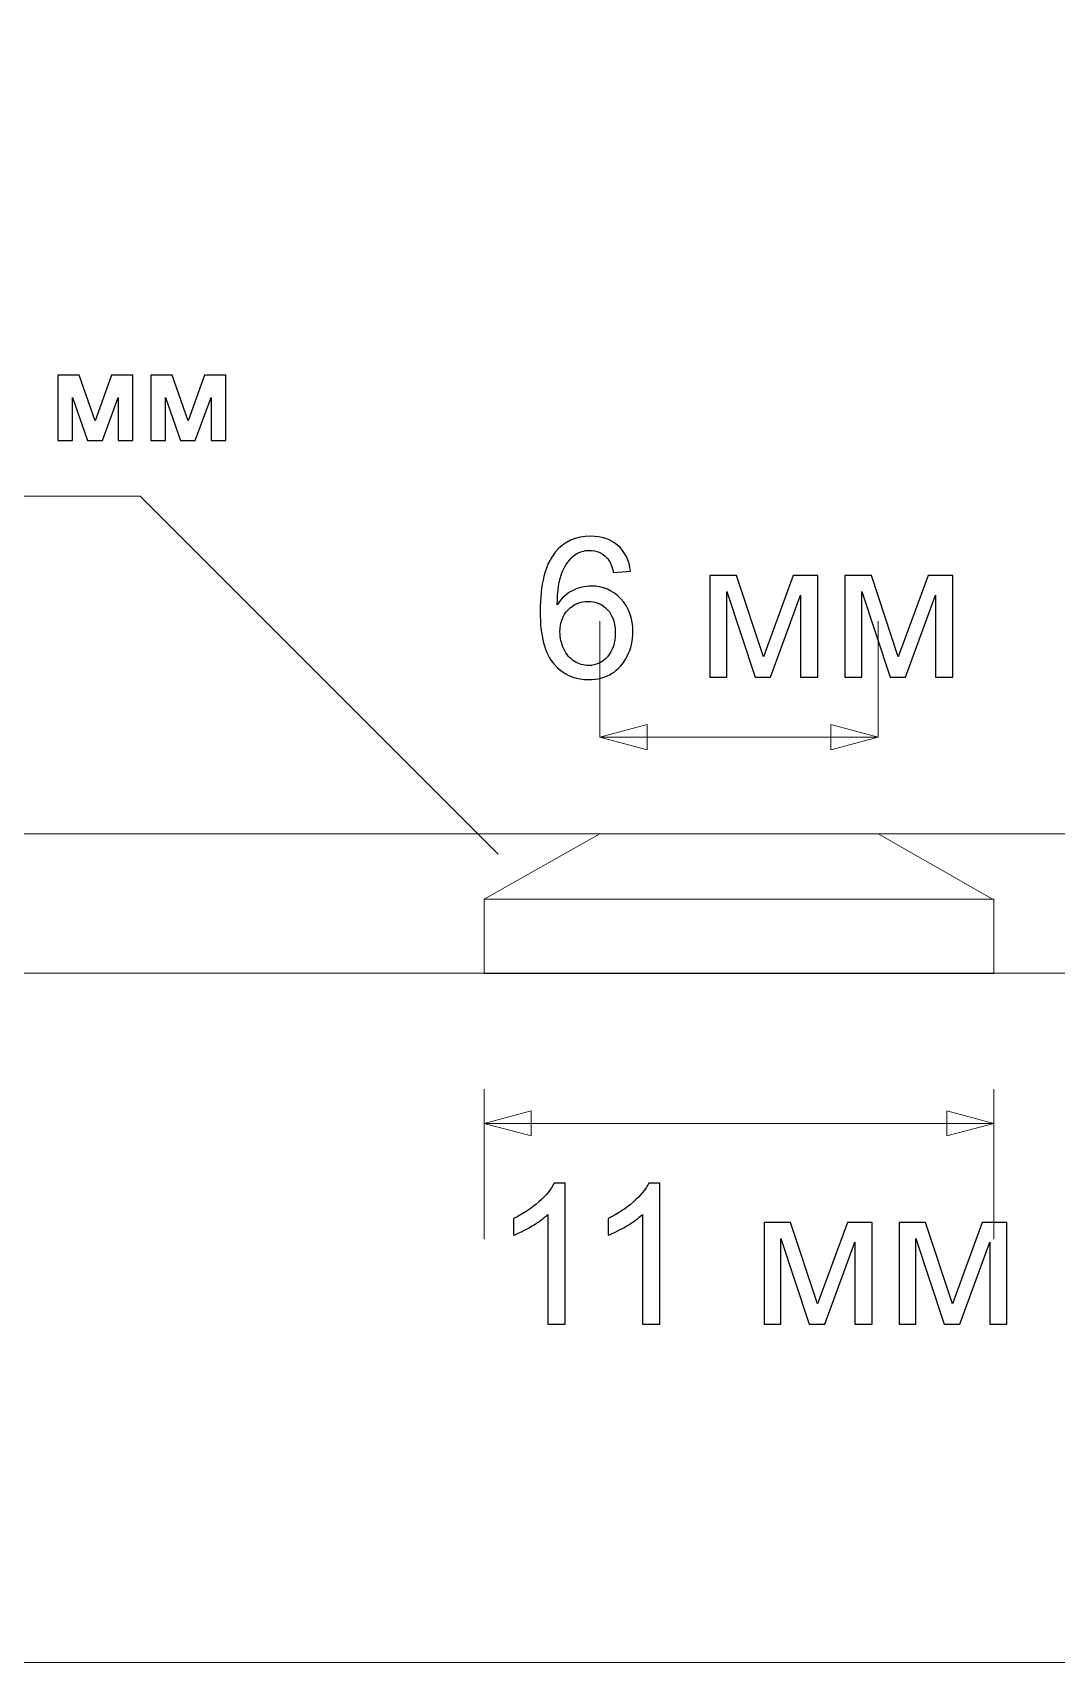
# Model space of a CAD drawing. Header units: centimetres. Extents: x -84 to 84, y -59 to 59.
# Drawn here: x -59.707 to -57.499, y -43.829 to -40.312 of the extents above; entities that cross this region are included whole.
import ezdxf

# ---------------------------------------------------------------- set-up
doc = ezdxf.new("R2010")
doc.units = ezdxf.units.CM
doc.header["$MEASUREMENT"] = 0
doc.layers.add('layer 1', color=7, linetype='Continuous')

msp = doc.modelspace()

# ---------------------------------------------------------------- linework, layer by layer
at = {"layer": 'layer 1', "color": 250, "lineweight": 20}
msp.add_open_spline([(69.88936, -40.77984), (70.99289, -39.2587), (71.50885, -38.55168), (72.613, -37.02968), (72.613, -37.02968), (72.77094, -36.81196), (72.89012, -36.79535), (72.94823, -36.83316), (72.94823, -36.83316), (73.01214, -36.88393), (73.00004, -37.00706), (72.85093, -37.2126), (72.85093, -37.2126), (72.85093, -37.2126), (70.13043, -40.95844), (70.13043, -40.95844), (70.13043, -40.95844), (70.13043, -40.95844), (70.12801, -40.95668), (70.12801, -40.95668), (70.12801, -40.95668), (69.49025, -41.81527), (68.50593, -42.36796), (67.31672, -42.34152), (67.31672, -42.34152), (67.31672, -42.34152), (-73.66862, -42.34152), (-73.66862, -42.34152), (-73.66862, -42.34152), (-73.95708, -42.34152), (-74.18329, -42.32763), (-74.18329, -42.20146), (-74.18329, -42.20146), (-74.18329, -42.06525), (-73.97313, -42.0411), (-73.69688, -42.0411), (-73.69688, -42.0411), (-73.69688, -42.0411), (67.31672, -42.0411), (67.31672, -42.0411), (67.31672, -42.0411), (67.31672, -42.0411), (67.3846, -42.03998), (67.3846, -42.03998), (67.3846, -42.03998), (68.50203, -42.02154), (69.27938, -41.5315), (69.883, -40.77522), (69.883, -40.77522), (69.883, -40.77522), (69.88936, -40.77984), (69.88936, -40.77984)], degree=3, knots=[0, 0, 0, 0, 0.0714286, 0.0714286, 0.0714286, 0.0714286, 0.1428571, 0.1428571, 0.1428571, 0.1428571, 0.2142857, 0.2142857, 0.2142857, 0.2142857, 0.2857143, 0.2857143, 0.2857143, 0.2857143, 0.3571429, 0.3571429, 0.3571429, 0.3571429, 0.4285714, 0.4285714, 0.4285714, 0.4285714, 0.5, 0.5, 0.5, 0.5, 0.5714286, 0.5714286, 0.5714286, 0.5714286, 0.6428571, 0.6428571, 0.6428571, 0.6428571, 0.7142857, 0.7142857, 0.7142857, 0.7142857, 0.7857143, 0.7857143, 0.7857143, 0.7857143, 0.8571429, 0.8571429, 0.8571429, 0.8571429, 1, 1, 1, 1], dxfattribs=at)
at = {"layer": 'layer 1', "color": 155}
for points, knots in [([(-59.65257, -41.05169), (-59.65257, -41.05169), (-59.60625, -41.05169), (-59.60625, -41.05169), (-59.60625, -41.05169), (-59.60625, -41.05169), (-59.57172, -41.14964), (-59.57172, -41.14964), (-59.57172, -41.14964), (-59.57172, -41.14964), (-59.53661, -41.05169), (-59.53661, -41.05169), (-59.53661, -41.05169), (-59.53661, -41.05169), (-59.49061, -41.05169), (-59.49061, -41.05169), (-59.49061, -41.05169), (-59.49061, -41.05169), (-59.49061, -41.19225), (-59.49061, -41.19225), (-59.49061, -41.19225), (-59.49061, -41.19225), (-59.5223, -41.19225), (-59.5223, -41.19225), (-59.5223, -41.19225), (-59.5223, -41.19225), (-59.5223, -41.09972), (-59.5223, -41.09972), (-59.5223, -41.09972), (-59.5223, -41.09972), (-59.55633, -41.19225), (-59.55633, -41.19225), (-59.55633, -41.19225), (-59.55633, -41.19225), (-59.58824, -41.19225), (-59.58824, -41.19225), (-59.58824, -41.19225), (-59.58824, -41.19225), (-59.62088, -41.09972), (-59.62088, -41.09972), (-59.62088, -41.09972), (-59.62088, -41.09972), (-59.62088, -41.19225), (-59.62088, -41.19225), (-59.62088, -41.19225), (-59.62088, -41.19225), (-59.65257, -41.19225), (-59.65257, -41.19225), (-59.65257, -41.19225), (-59.65257, -41.19225), (-59.65257, -41.05169), (-59.65257, -41.05169)], [0, 0, 0, 0, 0.0714286, 0.0714286, 0.0714286, 0.0714286, 0.1428571, 0.1428571, 0.1428571, 0.1428571, 0.2142857, 0.2142857, 0.2142857, 0.2142857, 0.2857143, 0.2857143, 0.2857143, 0.2857143, 0.3571429, 0.3571429, 0.3571429, 0.3571429, 0.4285714, 0.4285714, 0.4285714, 0.4285714, 0.5, 0.5, 0.5, 0.5, 0.5714286, 0.5714286, 0.5714286, 0.5714286, 0.6428571, 0.6428571, 0.6428571, 0.6428571, 0.7142857, 0.7142857, 0.7142857, 0.7142857, 0.7857143, 0.7857143, 0.7857143, 0.7857143, 0.8571429, 0.8571429, 0.8571429, 0.8571429, 1, 1, 1, 1]), ([(-59.45225, -41.05169), (-59.45225, -41.05169), (-59.40593, -41.05169), (-59.40593, -41.05169), (-59.40593, -41.05169), (-59.40593, -41.05169), (-59.3714, -41.14964), (-59.3714, -41.14964), (-59.3714, -41.14964), (-59.3714, -41.14964), (-59.33629, -41.05169), (-59.33629, -41.05169), (-59.33629, -41.05169), (-59.33629, -41.05169), (-59.29029, -41.05169), (-59.29029, -41.05169), (-59.29029, -41.05169), (-59.29029, -41.05169), (-59.29029, -41.19225), (-59.29029, -41.19225), (-59.29029, -41.19225), (-59.29029, -41.19225), (-59.32198, -41.19225), (-59.32198, -41.19225), (-59.32198, -41.19225), (-59.32198, -41.19225), (-59.32198, -41.09972), (-59.32198, -41.09972), (-59.32198, -41.09972), (-59.32198, -41.09972), (-59.35601, -41.19225), (-59.35601, -41.19225), (-59.35601, -41.19225), (-59.35601, -41.19225), (-59.38792, -41.19225), (-59.38792, -41.19225), (-59.38792, -41.19225), (-59.38792, -41.19225), (-59.42056, -41.09972), (-59.42056, -41.09972), (-59.42056, -41.09972), (-59.42056, -41.09972), (-59.42056, -41.19225), (-59.42056, -41.19225), (-59.42056, -41.19225), (-59.42056, -41.19225), (-59.45225, -41.19225), (-59.45225, -41.19225), (-59.45225, -41.19225), (-59.45225, -41.19225), (-59.45225, -41.05169), (-59.45225, -41.05169)], [0, 0, 0, 0, 0.0714286, 0.0714286, 0.0714286, 0.0714286, 0.1428571, 0.1428571, 0.1428571, 0.1428571, 0.2142857, 0.2142857, 0.2142857, 0.2142857, 0.2857143, 0.2857143, 0.2857143, 0.2857143, 0.3571429, 0.3571429, 0.3571429, 0.3571429, 0.4285714, 0.4285714, 0.4285714, 0.4285714, 0.5, 0.5, 0.5, 0.5, 0.5714286, 0.5714286, 0.5714286, 0.5714286, 0.6428571, 0.6428571, 0.6428571, 0.6428571, 0.7142857, 0.7142857, 0.7142857, 0.7142857, 0.7857143, 0.7857143, 0.7857143, 0.7857143, 0.8571429, 0.8571429, 0.8571429, 0.8571429, 1, 1, 1, 1]), ([(-58.4171, -41.47435), (-58.4171, -41.47435), (-58.45393, -41.47731), (-58.45393, -41.47731), (-58.45393, -41.47731), (-58.45724, -41.46271), (-58.46197, -41.45205), (-58.46811, -41.44542), (-58.46811, -41.44542), (-58.4782, -41.43477), (-58.49069, -41.42948), (-58.5055, -41.42948), (-58.5055, -41.42948), (-58.51743, -41.42948), (-58.52801, -41.43279), (-58.53711, -41.43942), (-58.53711, -41.43942), (-58.54882, -41.44796), (-58.558, -41.46038), (-58.56484, -41.47675), (-58.56484, -41.47675), (-58.57161, -41.49319), (-58.57514, -41.51654), (-58.57542, -41.54681), (-58.57542, -41.54681), (-58.56646, -41.53319), (-58.55546, -41.52303), (-58.54247, -41.51647), (-58.54247, -41.51647), (-58.52949, -41.50984), (-58.51595, -41.50652), (-58.50169, -41.50652), (-58.50169, -41.50652), (-58.47686, -41.50652), (-58.45569, -41.51569), (-58.43819, -41.53397), (-58.43819, -41.53397), (-58.42077, -41.55224), (-58.41202, -41.57581), (-58.41202, -41.6048), (-58.41202, -41.6048), (-58.41202, -41.62385), (-58.41611, -41.64149), (-58.42429, -41.65786), (-58.42429, -41.65786), (-58.43255, -41.67423), (-58.44377, -41.68672), (-58.45816, -41.6954), (-58.45816, -41.6954), (-58.47248, -41.70408), (-58.48878, -41.70845), (-58.50699, -41.70845), (-58.50699, -41.70845), (-58.53796, -41.70845), (-58.56329, -41.69702), (-58.5829, -41.67423), (-58.5829, -41.67423), (-58.60245, -41.65144), (-58.61225, -41.61384), (-58.61225, -41.56148), (-58.61225, -41.56148), (-58.61225, -41.50292), (-58.60139, -41.46031), (-58.57973, -41.43371), (-58.57973, -41.43371), (-58.56082, -41.41057), (-58.53535, -41.399), (-58.50325, -41.399), (-58.50325, -41.399), (-58.4794, -41.399), (-58.45978, -41.4057), (-58.44454, -41.41903), (-58.44454, -41.41903), (-58.4293, -41.43237), (-58.42013, -41.45078), (-58.4171, -41.47435)], [0, 0, 0, 0, 0.05, 0.05, 0.05, 0.05, 0.1, 0.1, 0.1, 0.1, 0.15, 0.15, 0.15, 0.15, 0.2, 0.2, 0.2, 0.2, 0.25, 0.25, 0.25, 0.25, 0.3, 0.3, 0.3, 0.3, 0.35, 0.35, 0.35, 0.35, 0.4, 0.4, 0.4, 0.4, 0.45, 0.45, 0.45, 0.45, 0.5, 0.5, 0.5, 0.5, 0.55, 0.55, 0.55, 0.55, 0.6, 0.6, 0.6, 0.6, 0.65, 0.65, 0.65, 0.65, 0.7, 0.7, 0.7, 0.7, 0.75, 0.75, 0.75, 0.75, 0.8, 0.8, 0.8, 0.8, 0.85, 0.85, 0.85, 0.85, 0.9, 0.9, 0.9, 0.9, 1, 1, 1, 1]), ([(-58.24607, -41.48366), (-58.24607, -41.48366), (-58.18878, -41.48366), (-58.18878, -41.48366), (-58.18878, -41.48366), (-58.18878, -41.48366), (-58.13071, -41.65948), (-58.13071, -41.65948), (-58.13071, -41.65948), (-58.13071, -41.65948), (-58.06644, -41.48366), (-58.06644, -41.48366), (-58.06644, -41.48366), (-58.06644, -41.48366), (-58.01324, -41.48366), (-58.01324, -41.48366), (-58.01324, -41.48366), (-58.01324, -41.48366), (-58.01324, -41.70337), (-58.01324, -41.70337), (-58.01324, -41.70337), (-58.01324, -41.70337), (-58.05049, -41.70337), (-58.05049, -41.70337), (-58.05049, -41.70337), (-58.05049, -41.70337), (-58.05049, -41.52649), (-58.05049, -41.52649), (-58.05049, -41.52649), (-58.05049, -41.52649), (-58.11519, -41.70337), (-58.11519, -41.70337), (-58.11519, -41.70337), (-58.11519, -41.70337), (-58.14849, -41.70337), (-58.14849, -41.70337), (-58.14849, -41.70337), (-58.14849, -41.70337), (-58.20966, -41.51802), (-58.20966, -41.51802), (-58.20966, -41.51802), (-58.20966, -41.51802), (-58.20966, -41.70337), (-58.20966, -41.70337), (-58.20966, -41.70337), (-58.20966, -41.70337), (-58.24607, -41.70337), (-58.24607, -41.70337), (-58.24607, -41.70337), (-58.24607, -41.70337), (-58.24607, -41.48366), (-58.24607, -41.48366)], [0, 0, 0, 0, 0.0714286, 0.0714286, 0.0714286, 0.0714286, 0.1428571, 0.1428571, 0.1428571, 0.1428571, 0.2142857, 0.2142857, 0.2142857, 0.2142857, 0.2857143, 0.2857143, 0.2857143, 0.2857143, 0.3571429, 0.3571429, 0.3571429, 0.3571429, 0.4285714, 0.4285714, 0.4285714, 0.4285714, 0.5, 0.5, 0.5, 0.5, 0.5714286, 0.5714286, 0.5714286, 0.5714286, 0.6428571, 0.6428571, 0.6428571, 0.6428571, 0.7142857, 0.7142857, 0.7142857, 0.7142857, 0.7857143, 0.7857143, 0.7857143, 0.7857143, 0.8571429, 0.8571429, 0.8571429, 0.8571429, 1, 1, 1, 1]), ([(-57.95503, -41.48366), (-57.95503, -41.48366), (-57.89774, -41.48366), (-57.89774, -41.48366), (-57.89774, -41.48366), (-57.89774, -41.48366), (-57.83967, -41.65948), (-57.83967, -41.65948), (-57.83967, -41.65948), (-57.83967, -41.65948), (-57.7754, -41.48366), (-57.7754, -41.48366), (-57.7754, -41.48366), (-57.7754, -41.48366), (-57.7222, -41.48366), (-57.7222, -41.48366), (-57.7222, -41.48366), (-57.7222, -41.48366), (-57.7222, -41.70337), (-57.7222, -41.70337), (-57.7222, -41.70337), (-57.7222, -41.70337), (-57.75945, -41.70337), (-57.75945, -41.70337), (-57.75945, -41.70337), (-57.75945, -41.70337), (-57.75945, -41.52649), (-57.75945, -41.52649), (-57.75945, -41.52649), (-57.75945, -41.52649), (-57.82415, -41.70337), (-57.82415, -41.70337), (-57.82415, -41.70337), (-57.82415, -41.70337), (-57.85745, -41.70337), (-57.85745, -41.70337), (-57.85745, -41.70337), (-57.85745, -41.70337), (-57.91862, -41.51802), (-57.91862, -41.51802), (-57.91862, -41.51802), (-57.91862, -41.51802), (-57.91862, -41.70337), (-57.91862, -41.70337), (-57.91862, -41.70337), (-57.91862, -41.70337), (-57.95503, -41.70337), (-57.95503, -41.70337), (-57.95503, -41.70337), (-57.95503, -41.70337), (-57.95503, -41.48366), (-57.95503, -41.48366)], [0, 0, 0, 0, 0.0714286, 0.0714286, 0.0714286, 0.0714286, 0.1428571, 0.1428571, 0.1428571, 0.1428571, 0.2142857, 0.2142857, 0.2142857, 0.2142857, 0.2857143, 0.2857143, 0.2857143, 0.2857143, 0.3571429, 0.3571429, 0.3571429, 0.3571429, 0.4285714, 0.4285714, 0.4285714, 0.4285714, 0.5, 0.5, 0.5, 0.5, 0.5714286, 0.5714286, 0.5714286, 0.5714286, 0.6428571, 0.6428571, 0.6428571, 0.6428571, 0.7142857, 0.7142857, 0.7142857, 0.7142857, 0.7857143, 0.7857143, 0.7857143, 0.7857143, 0.8571429, 0.8571429, 0.8571429, 0.8571429, 1, 1, 1, 1]), ([(-58.5695, -41.60516), (-58.5695, -41.618), (-58.56675, -41.63028), (-58.56131, -41.64199), (-58.56131, -41.64199), (-58.55588, -41.6537), (-58.54826, -41.66259), (-58.53859, -41.66873), (-58.53859, -41.66873), (-58.52886, -41.67487), (-58.51856, -41.67797), (-58.50762, -41.67797), (-58.50762, -41.67797), (-58.49175, -41.67797), (-58.4782, -41.67162), (-58.46698, -41.65892), (-58.46698, -41.65892), (-58.45576, -41.64622), (-58.45012, -41.62901), (-58.45012, -41.6072), (-58.45012, -41.6072), (-58.45012, -41.58625), (-58.45569, -41.56974), (-58.46677, -41.55767), (-58.46677, -41.55767), (-58.47785, -41.54561), (-58.49196, -41.53954), (-58.5091, -41.53954), (-58.5091, -41.53954), (-58.52589, -41.53954), (-58.54022, -41.54561), (-58.55193, -41.55767), (-58.55193, -41.55767), (-58.56364, -41.56974), (-58.5695, -41.58554), (-58.5695, -41.60516)], [0, 0, 0, 0, 0.1, 0.1, 0.1, 0.1, 0.2, 0.2, 0.2, 0.2, 0.3, 0.3, 0.3, 0.3, 0.4, 0.4, 0.4, 0.4, 0.5, 0.5, 0.5, 0.5, 0.6, 0.6, 0.6, 0.6, 0.7, 0.7, 0.7, 0.7, 0.8, 0.8, 0.8, 0.8, 1, 1, 1, 1]), ([(-58.55807, -43.09945), (-58.55807, -43.09945), (-58.59532, -43.09945), (-58.59532, -43.09945), (-58.59532, -43.09945), (-58.59532, -43.09945), (-58.59532, -42.86224), (-58.59532, -42.86224), (-58.59532, -42.86224), (-58.60428, -42.87085), (-58.61607, -42.87939), (-58.6306, -42.88793), (-58.6306, -42.88793), (-58.64514, -42.89646), (-58.65826, -42.90288), (-58.66983, -42.90712), (-58.66983, -42.90712), (-58.66983, -42.90712), (-58.66983, -42.87113), (-58.66983, -42.87113), (-58.66983, -42.87113), (-58.64902, -42.8614), (-58.63081, -42.84954), (-58.61522, -42.83557), (-58.61522, -42.83557), (-58.59963, -42.82167), (-58.58855, -42.8082), (-58.58206, -42.79508), (-58.58206, -42.79508), (-58.58206, -42.79508), (-58.55807, -42.79508), (-58.55807, -42.79508), (-58.55807, -42.79508), (-58.55807, -42.79508), (-58.55807, -43.09945), (-58.55807, -43.09945)], [0, 0, 0, 0, 0.1, 0.1, 0.1, 0.1, 0.2, 0.2, 0.2, 0.2, 0.3, 0.3, 0.3, 0.3, 0.4, 0.4, 0.4, 0.4, 0.5, 0.5, 0.5, 0.5, 0.6, 0.6, 0.6, 0.6, 0.7, 0.7, 0.7, 0.7, 0.8, 0.8, 0.8, 0.8, 1, 1, 1, 1]), ([(-58.35403, -43.09945), (-58.35403, -43.09945), (-58.39128, -43.09945), (-58.39128, -43.09945), (-58.39128, -43.09945), (-58.39128, -43.09945), (-58.39128, -42.86224), (-58.39128, -42.86224), (-58.39128, -42.86224), (-58.40024, -42.87085), (-58.41203, -42.87939), (-58.42656, -42.88793), (-58.42656, -42.88793), (-58.4411, -42.89646), (-58.45422, -42.90288), (-58.46579, -42.90712), (-58.46579, -42.90712), (-58.46579, -42.90712), (-58.46579, -42.87113), (-58.46579, -42.87113), (-58.46579, -42.87113), (-58.44498, -42.8614), (-58.42677, -42.84954), (-58.41118, -42.83557), (-58.41118, -42.83557), (-58.39559, -42.82167), (-58.38451, -42.8082), (-58.37802, -42.79508), (-58.37802, -42.79508), (-58.37802, -42.79508), (-58.35403, -42.79508), (-58.35403, -42.79508), (-58.35403, -42.79508), (-58.35403, -42.79508), (-58.35403, -43.09945), (-58.35403, -43.09945)], [0, 0, 0, 0, 0.1, 0.1, 0.1, 0.1, 0.2, 0.2, 0.2, 0.2, 0.3, 0.3, 0.3, 0.3, 0.4, 0.4, 0.4, 0.4, 0.5, 0.5, 0.5, 0.5, 0.6, 0.6, 0.6, 0.6, 0.7, 0.7, 0.7, 0.7, 0.8, 0.8, 0.8, 0.8, 1, 1, 1, 1]), ([(-58.12924, -42.87974), (-58.12924, -42.87974), (-58.07195, -42.87974), (-58.07195, -42.87974), (-58.07195, -42.87974), (-58.07195, -42.87974), (-58.01388, -43.05556), (-58.01388, -43.05556), (-58.01388, -43.05556), (-58.01388, -43.05556), (-57.94961, -42.87974), (-57.94961, -42.87974), (-57.94961, -42.87974), (-57.94961, -42.87974), (-57.89641, -42.87974), (-57.89641, -42.87974), (-57.89641, -42.87974), (-57.89641, -42.87974), (-57.89641, -43.09945), (-57.89641, -43.09945), (-57.89641, -43.09945), (-57.89641, -43.09945), (-57.93366, -43.09945), (-57.93366, -43.09945), (-57.93366, -43.09945), (-57.93366, -43.09945), (-57.93366, -42.92257), (-57.93366, -42.92257), (-57.93366, -42.92257), (-57.93366, -42.92257), (-57.99836, -43.09945), (-57.99836, -43.09945), (-57.99836, -43.09945), (-57.99836, -43.09945), (-58.03166, -43.09945), (-58.03166, -43.09945), (-58.03166, -43.09945), (-58.03166, -43.09945), (-58.09283, -42.9141), (-58.09283, -42.9141), (-58.09283, -42.9141), (-58.09283, -42.9141), (-58.09283, -43.09945), (-58.09283, -43.09945), (-58.09283, -43.09945), (-58.09283, -43.09945), (-58.12924, -43.09945), (-58.12924, -43.09945), (-58.12924, -43.09945), (-58.12924, -43.09945), (-58.12924, -42.87974), (-58.12924, -42.87974)], [0, 0, 0, 0, 0.0714286, 0.0714286, 0.0714286, 0.0714286, 0.1428571, 0.1428571, 0.1428571, 0.1428571, 0.2142857, 0.2142857, 0.2142857, 0.2142857, 0.2857143, 0.2857143, 0.2857143, 0.2857143, 0.3571429, 0.3571429, 0.3571429, 0.3571429, 0.4285714, 0.4285714, 0.4285714, 0.4285714, 0.5, 0.5, 0.5, 0.5, 0.5714286, 0.5714286, 0.5714286, 0.5714286, 0.6428571, 0.6428571, 0.6428571, 0.6428571, 0.7142857, 0.7142857, 0.7142857, 0.7142857, 0.7857143, 0.7857143, 0.7857143, 0.7857143, 0.8571429, 0.8571429, 0.8571429, 0.8571429, 1, 1, 1, 1]), ([(-57.8382, -42.87974), (-57.8382, -42.87974), (-57.78091, -42.87974), (-57.78091, -42.87974), (-57.78091, -42.87974), (-57.78091, -42.87974), (-57.72284, -43.05556), (-57.72284, -43.05556), (-57.72284, -43.05556), (-57.72284, -43.05556), (-57.65857, -42.87974), (-57.65857, -42.87974), (-57.65857, -42.87974), (-57.65857, -42.87974), (-57.60537, -42.87974), (-57.60537, -42.87974), (-57.60537, -42.87974), (-57.60537, -42.87974), (-57.60537, -43.09945), (-57.60537, -43.09945), (-57.60537, -43.09945), (-57.60537, -43.09945), (-57.64262, -43.09945), (-57.64262, -43.09945), (-57.64262, -43.09945), (-57.64262, -43.09945), (-57.64262, -42.92257), (-57.64262, -42.92257), (-57.64262, -42.92257), (-57.64262, -42.92257), (-57.70732, -43.09945), (-57.70732, -43.09945), (-57.70732, -43.09945), (-57.70732, -43.09945), (-57.74062, -43.09945), (-57.74062, -43.09945), (-57.74062, -43.09945), (-57.74062, -43.09945), (-57.80179, -42.9141), (-57.80179, -42.9141), (-57.80179, -42.9141), (-57.80179, -42.9141), (-57.80179, -43.09945), (-57.80179, -43.09945), (-57.80179, -43.09945), (-57.80179, -43.09945), (-57.8382, -43.09945), (-57.8382, -43.09945), (-57.8382, -43.09945), (-57.8382, -43.09945), (-57.8382, -42.87974), (-57.8382, -42.87974)], [0, 0, 0, 0, 0.0714286, 0.0714286, 0.0714286, 0.0714286, 0.1428571, 0.1428571, 0.1428571, 0.1428571, 0.2142857, 0.2142857, 0.2142857, 0.2142857, 0.2857143, 0.2857143, 0.2857143, 0.2857143, 0.3571429, 0.3571429, 0.3571429, 0.3571429, 0.4285714, 0.4285714, 0.4285714, 0.4285714, 0.5, 0.5, 0.5, 0.5, 0.5714286, 0.5714286, 0.5714286, 0.5714286, 0.6428571, 0.6428571, 0.6428571, 0.6428571, 0.7142857, 0.7142857, 0.7142857, 0.7142857, 0.7857143, 0.7857143, 0.7857143, 0.7857143, 0.8571429, 0.8571429, 0.8571429, 0.8571429, 1, 1, 1, 1])]:
    msp.add_open_spline(points, degree=3, knots=knots, dxfattribs=at)
at = {"layer": 'layer 1', "color": 155, "lineweight": 20}
msp.add_open_spline([(-58.70264, -42.0853), (-58.70264, -42.0853), (-59.47523, -41.31272), (-59.47523, -41.31272), (-59.47523, -41.31272), (-59.47523, -41.31272), (-61.85119, -41.31272), (-61.85119, -41.31272)], degree=3, knots=[0, 0, 0, 0, 0.3333333, 0.3333333, 0.3333333, 0.3333333, 1, 1, 1, 1], dxfattribs=at)
at = {"layer": 'layer 1', "color": 155, "lineweight": 9}
for points in [[(-58.48333, -41.8325), (-58.48333, -41.8325), (-58.48333, -41.5825), (-58.48333, -41.5825)], [(-57.88332, -41.8325), (-57.88332, -41.8325), (-57.88332, -41.5825), (-57.88332, -41.5825)], [(-58.48333, -41.8325), (-58.48333, -41.8325), (-57.88332, -41.8325), (-57.88332, -41.8325)], [(-58.73332, -42.59222), (-58.73332, -42.59222), (-58.73332, -42.91595), (-58.73332, -42.91595)], [(-57.63332, -42.59222), (-57.63332, -42.59222), (-57.63332, -42.91595), (-57.63332, -42.91595)], [(-57.63332, -42.66595), (-57.63332, -42.66595), (-58.73332, -42.66595), (-58.73332, -42.66595)], [(-74.18329, -43.82909), (-74.18329, -43.82909), (-5.4004, -43.82909), (-5.4004, -43.82909)]]:
    msp.add_open_spline(points, degree=3, dxfattribs=at)
for points in [[(-58.38173, -41.85972), (-58.38173, -41.85972), (-58.48333, -41.8325), (-58.48333, -41.8325), (-58.48333, -41.8325), (-58.48333, -41.8325), (-58.38173, -41.80527), (-58.38173, -41.80527), (-58.38173, -41.80527), (-58.38173, -41.80527), (-58.38173, -41.85972), (-58.38173, -41.85972)], [(-57.98491, -41.85972), (-57.98491, -41.85972), (-57.88332, -41.8325), (-57.88332, -41.8325), (-57.88332, -41.8325), (-57.88332, -41.8325), (-57.98491, -41.80527), (-57.98491, -41.80527), (-57.98491, -41.80527), (-57.98491, -41.80527), (-57.98491, -41.85972), (-57.98491, -41.85972)], [(-58.63172, -42.63872), (-58.63172, -42.63872), (-58.73332, -42.66595), (-58.73332, -42.66595), (-58.73332, -42.66595), (-58.73332, -42.66595), (-58.63172, -42.69317), (-58.63172, -42.69317), (-58.63172, -42.69317), (-58.63172, -42.69317), (-58.63172, -42.63872), (-58.63172, -42.63872)], [(-57.73491, -42.63872), (-57.73491, -42.63872), (-57.63332, -42.66595), (-57.63332, -42.66595), (-57.63332, -42.66595), (-57.63332, -42.66595), (-57.73491, -42.69317), (-57.73491, -42.69317), (-57.73491, -42.69317), (-57.73491, -42.69317), (-57.73491, -42.63872), (-57.73491, -42.63872)]]:
    msp.add_open_spline(points, degree=3, knots=[0, 0, 0, 0, 0.25, 0.25, 0.25, 0.25, 0.5, 0.5, 0.5, 0.5, 1, 1, 1, 1], dxfattribs=at)
at = {"layer": 'layer 1', "color": 9, "lineweight": 20}
msp.add_open_spline([(-73.69688, -42.0411), (-73.69688, -42.0411), (67.31671, -42.0411), (67.31671, -42.0411), (67.31671, -42.0411), (67.31671, -42.0411), (67.31671, -42.34152), (67.31671, -42.34152), (67.31671, -42.34152), (67.31671, -42.34152), (-73.66862, -42.34152), (-73.66862, -42.34152), (-73.66862, -42.34152), (-73.95707, -42.34152), (-74.18328, -42.32763), (-74.18328, -42.20146), (-74.18328, -42.20146), (-74.18328, -42.06525), (-73.97313, -42.0411), (-73.69688, -42.0411)], degree=3, knots=[0, 0, 0, 0, 0.1666667, 0.1666667, 0.1666667, 0.1666667, 0.3333333, 0.3333333, 0.3333333, 0.3333333, 0.5, 0.5, 0.5, 0.5, 0.6666667, 0.6666667, 0.6666667, 0.6666667, 1, 1, 1, 1], dxfattribs=at)
at = {"layer": 'layer 1', "color": 250, "lineweight": 20}
for points in [[(-58.48333, -42.04129), (-58.48333, -42.04129), (-58.73332, -42.18213), (-58.73332, -42.18213)], [(-57.88332, -42.04129), (-57.88332, -42.04129), (-57.63332, -42.18346), (-57.63332, -42.18346)]]:
    msp.add_open_spline(points, degree=3, dxfattribs=at)
at = {"layer": 'layer 1', "color": 253, "lineweight": 20}
msp.add_open_spline([(-58.73332, -42.34222), (-58.73332, -42.34222), (-57.63332, -42.34222), (-57.63332, -42.34222), (-57.63332, -42.34222), (-57.63332, -42.34222), (-57.63332, -42.18222), (-57.63332, -42.18222), (-57.63332, -42.18222), (-57.63332, -42.18222), (-58.73332, -42.18222), (-58.73332, -42.18222), (-58.73332, -42.18222), (-58.73332, -42.18222), (-58.73332, -42.34222), (-58.73332, -42.34222)], degree=3, knots=[0, 0, 0, 0, 0.2, 0.2, 0.2, 0.2, 0.4, 0.4, 0.4, 0.4, 0.6, 0.6, 0.6, 0.6, 1, 1, 1, 1], dxfattribs=at)

doc.saveas('drawing.dxf')
